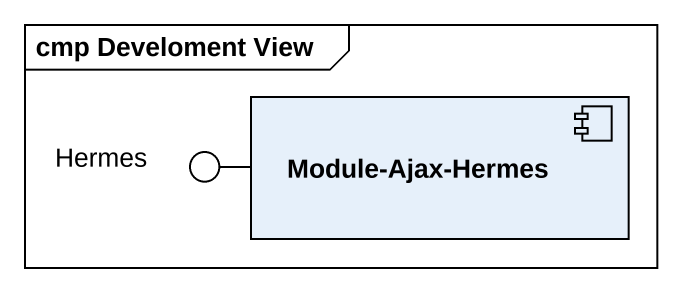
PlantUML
@startuml
mainframe cmp Develoment View
() Hermes
component "Module-Ajax-Hermes" as Module_Ajax_Hermes
Module_Ajax_Hermes -left- Hermes
@enduml
